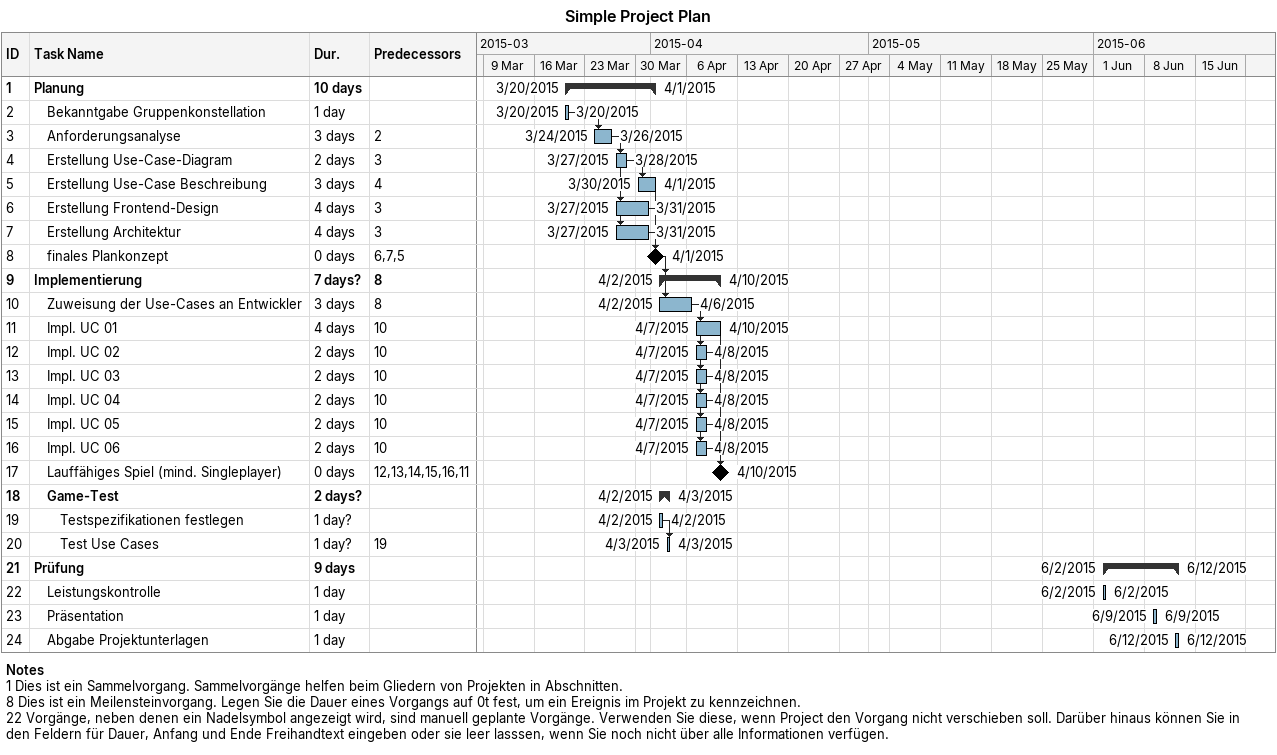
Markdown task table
Simple Project Plan

| ID | Level | Task | Duration | Start | Finish | Predecessors |
|---|---|---|---|---|---|---|
| 1 | 1 | **Planung** | 10d | 2015-03-20 | 2015-04-01 |  |
| 2 | 2 | Bekanntgabe Gruppenkonstellation | 1d | 2015-03-20 | 2015-03-20 |  |
| 3 | 2 | Anforderungsanalyse | 3d | 2015-03-24 | 2015-03-26 | 2 |
| 4 | 2 | Erstellung Use-Case-Diagram | 2d | 2015-03-27 | 2015-03-28 | 3 |
| 5 | 2 | Erstellung Use-Case Beschreibung | 3d | 2015-03-30 | 2015-04-01 | 4 |
| 6 | 2 | Erstellung Frontend-Design | 4d | 2015-03-27 | 2015-03-31 | 3 |
| 7 | 2 | Erstellung Architektur | 4d | 2015-03-27 | 2015-03-31 | 3 |
| 8 | 2 | finales Plankonzept | 0d | 2015-04-01 | 2015-04-01 | 6, 7, 5 |
| 9 | 1 | **Implementierung** | 7d? | 2015-04-02 | 2015-04-10 | 8 |
| 10 | 2 | Zuweisung der Use-Cases an Entwickler | 3d | 2015-04-02 | 2015-04-06 | 8 |
| 11 | 2 | Impl. UC 01 | 4d | 2015-04-07 | 2015-04-10 | 10 |
| 12 | 2 | Impl. UC 02 | 2d | 2015-04-07 | 2015-04-08 | 10 |
| 13 | 2 | Impl. UC 03 | 2d | 2015-04-07 | 2015-04-08 | 10 |
| 14 | 2 | Impl. UC 04 | 2d | 2015-04-07 | 2015-04-08 | 10 |
| 15 | 2 | Impl. UC 05 | 2d | 2015-04-07 | 2015-04-08 | 10 |
| 16 | 2 | Impl. UC 06 | 2d | 2015-04-07 | 2015-04-08 | 10 |
| 17 | 2 | Lauffähiges Spiel (mind. Singleplayer) | 0d | 2015-04-10 | 2015-04-10 | 12, 13, 14, 15, 16, 11 |
| 18 | 2 | **Game-Test** | 2d? | 2015-04-02 | 2015-04-03 |  |
| 19 | 3 | Testspezifikationen festlegen | 1d? | 2015-04-02 | 2015-04-02 |  |
| 20 | 3 | Test Use Cases | 1d? | 2015-04-03 | 2015-04-03 | 19 |
| 21 | 1 | **Prüfung** | 9d | 2015-06-02 | 2015-06-12 |  |
| 22 | 2 | Leistungskontrolle | 1d | 2015-06-02 | 2015-06-02 |  |
| 23 | 2 | Präsentation | 1d | 2015-06-09 | 2015-06-09 |  |
| 24 | 2 | Abgabe Projektunterlagen | 1d | 2015-06-12 | 2015-06-12 |  |

Notes
- 1: Dies ist ein Sammelvorgang. Sammelvorgänge helfen beim Gliedern von Projekten in Abschnitten.
- 8: Dies ist ein Meilensteinvorgang. Legen Sie die Dauer eines Vorgangs auf 0t fest, um ein Ereignis im Projekt zu kennzeichnen.
- 22: Vorgänge, neben denen ein Nadelsymbol angezeigt wird, sind manuell geplante Vorgänge. Verwenden Sie diese, wenn Project den Vorgang nicht verschieben soll. Darüber hinaus können Sie in den Feldern für Dauer, Anfang und Ende Freihandtext eingeben oder sie leer lasssen, wenn Sie noch nicht über alle Informationen verfügen.
